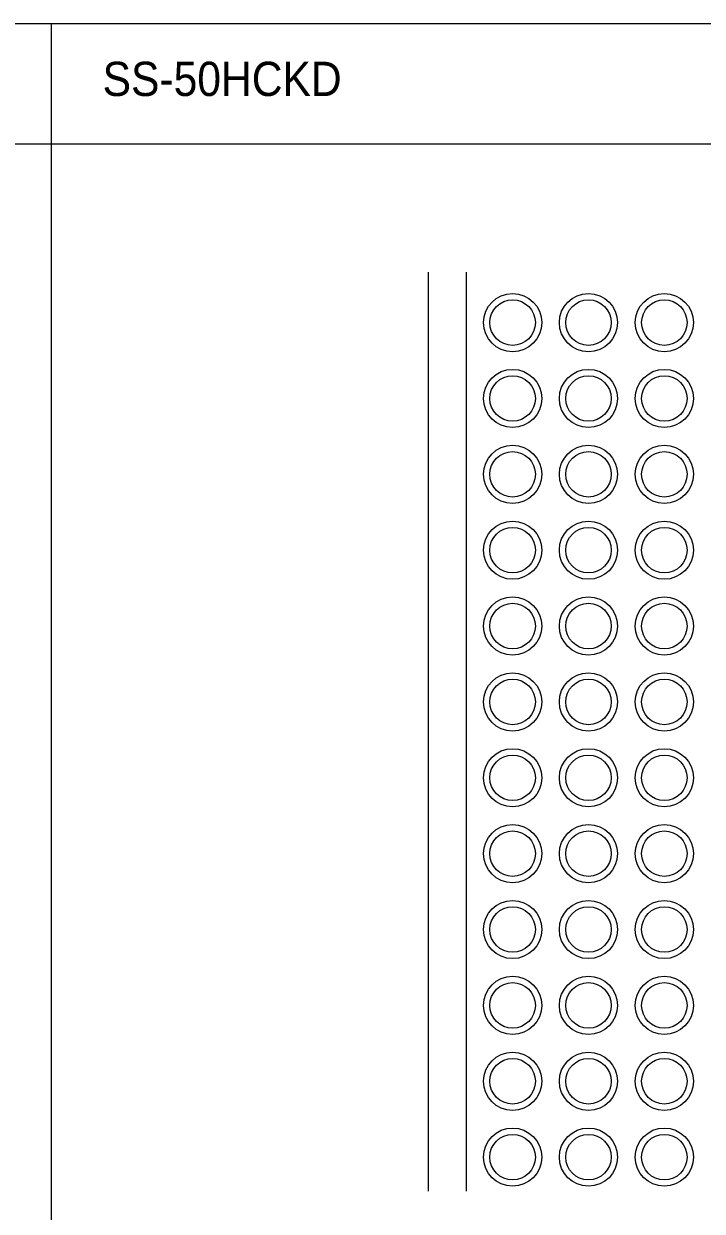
# Model space of a CAD drawing. Units: millimetres on the paper. Extents: x -200 to 200, y -138 to 139.
# Drawn here: x -92.5 to -38.9, y 44.6 to 138.5 of the extents above; entities that cross this region are included whole.
import ezdxf
from ezdxf.enums import TextEntityAlignment as Align

# ---------------------------------------------------------------- set-up
doc = ezdxf.new("R2010")
doc.units = ezdxf.units.MM
for name, color, linetype, lineweight in [('0-0_zumenwaku', 6, 'Continuous', 9), ('0-5_1', 4, 'Continuous', 9), ('0-6_2', 3, 'Continuous', 9)]:
    doc.layers.add(name, color=color, linetype=linetype, lineweight=lineweight)
doc.layers.add('0-1_moji', color=2, linetype='Continuous')
doc.styles.add('ＭＳ Ｐゴシック', font='')
doc.styles.get('ＭＳ Ｐゴシック').set_extended_font_data('MS PGothic')

msp = doc.modelspace()

# ---------------------------------------------------------------- linework, layer by layer
at = {"layer": '0-0_zumenwaku'}
for p, q in [((-90.344, 138.514), (-90.344, -138.486)), ((-200.01, 129.014), (128.99, 129.014))]:
    msp.add_line(p, q, dxfattribs=at)
msp.add_lwpolyline([(-200.01, -138.486), (199.99, -138.486), (199.99, 138.514), (-200.01, 138.514)], close=True, dxfattribs=at)
at = {"layer": '0-5_1'}
for p, q in [((-60.51, 46.197), (-60.51, 118.88)), ((-57.51, 46.197), (-57.51, 118.88))]:
    msp.add_line(p, q, dxfattribs=at)
at = {"layer": '0-6_2'}
for centre, radius in [((-53.86, 114.88), 2.3), ((-53.86, 114.88), 1.8), ((-47.86, 114.88), 2.3), ((-47.86, 114.88), 1.8), ((-41.86, 114.88), 2.3), ((-41.86, 114.88), 1.8), ((-53.86, 108.88), 2.3), ((-47.86, 108.88), 2.3), ((-41.86, 108.88), 2.3), ((-53.86, 108.88), 1.8), ((-47.86, 108.88), 1.8), ((-41.86, 108.88), 1.8), ((-53.86, 102.88), 2.3), ((-53.86, 102.88), 1.8), ((-47.86, 102.88), 2.3), ((-47.86, 102.88), 1.8), ((-41.86, 102.88), 2.3), ((-41.86, 102.88), 1.8), ((-53.86, 96.88), 2.3), ((-53.86, 96.88), 1.8), ((-47.86, 96.88), 2.3), ((-47.86, 96.88), 1.8), ((-41.86, 96.88), 2.3), ((-41.86, 96.88), 1.8), ((-53.86, 90.88), 2.3), ((-47.86, 90.88), 2.3), ((-41.86, 90.88), 2.3), ((-53.86, 90.88), 1.8), ((-47.86, 90.88), 1.8), ((-41.86, 90.88), 1.8), ((-53.86, 84.88), 2.3), ((-53.86, 84.88), 1.8), ((-47.86, 84.88), 2.3), ((-47.86, 84.88), 1.8), ((-41.86, 84.88), 2.3), ((-41.86, 84.88), 1.8), ((-53.86, 78.88), 2.3), ((-47.86, 78.88), 2.3), ((-41.86, 78.88), 2.3), ((-53.86, 78.88), 1.8), ((-47.86, 78.88), 1.8), ((-41.86, 78.88), 1.8), ((-53.86, 72.88), 2.3), ((-47.86, 72.88), 2.3), ((-41.86, 72.88), 2.3), ((-53.86, 72.88), 1.8), ((-47.86, 72.88), 1.8), ((-41.86, 72.88), 1.8), ((-53.86, 66.88), 2.3), ((-53.86, 66.88), 1.8), ((-47.86, 66.88), 2.3), ((-47.86, 66.88), 1.8), ((-41.86, 66.88), 2.3), ((-41.86, 66.88), 1.8), ((-53.86, 60.88), 2.3), ((-47.86, 60.88), 2.3), ((-41.86, 60.88), 2.3), ((-53.86, 60.88), 1.8), ((-47.86, 60.88), 1.8), ((-41.86, 60.88), 1.8), ((-53.86, 54.88), 2.3), ((-53.86, 54.88), 1.8), ((-47.86, 54.88), 2.3), ((-47.86, 54.88), 1.8), ((-41.86, 54.88), 2.3), ((-41.86, 54.88), 1.8), ((-53.86, 48.88), 2.3), ((-47.86, 48.88), 2.3), ((-41.86, 48.88), 2.3), ((-53.86, 48.88), 1.8), ((-47.86, 48.88), 1.8), ((-41.86, 48.88), 1.8)]:
    msp.add_circle(centre, radius, dxfattribs=at)

# ---------------------------------------------------------------- texts
at = {"layer": '0-1_moji', "style": 'ＭＳ Ｐゴシック', "width": 0.95}
msp.add_text('SS-50HCKD', height=2.711, dxfattribs=at).set_placement((-86.285, 131.986), align=Align.BOTTOM_LEFT)

doc.saveas('drawing.dxf')
